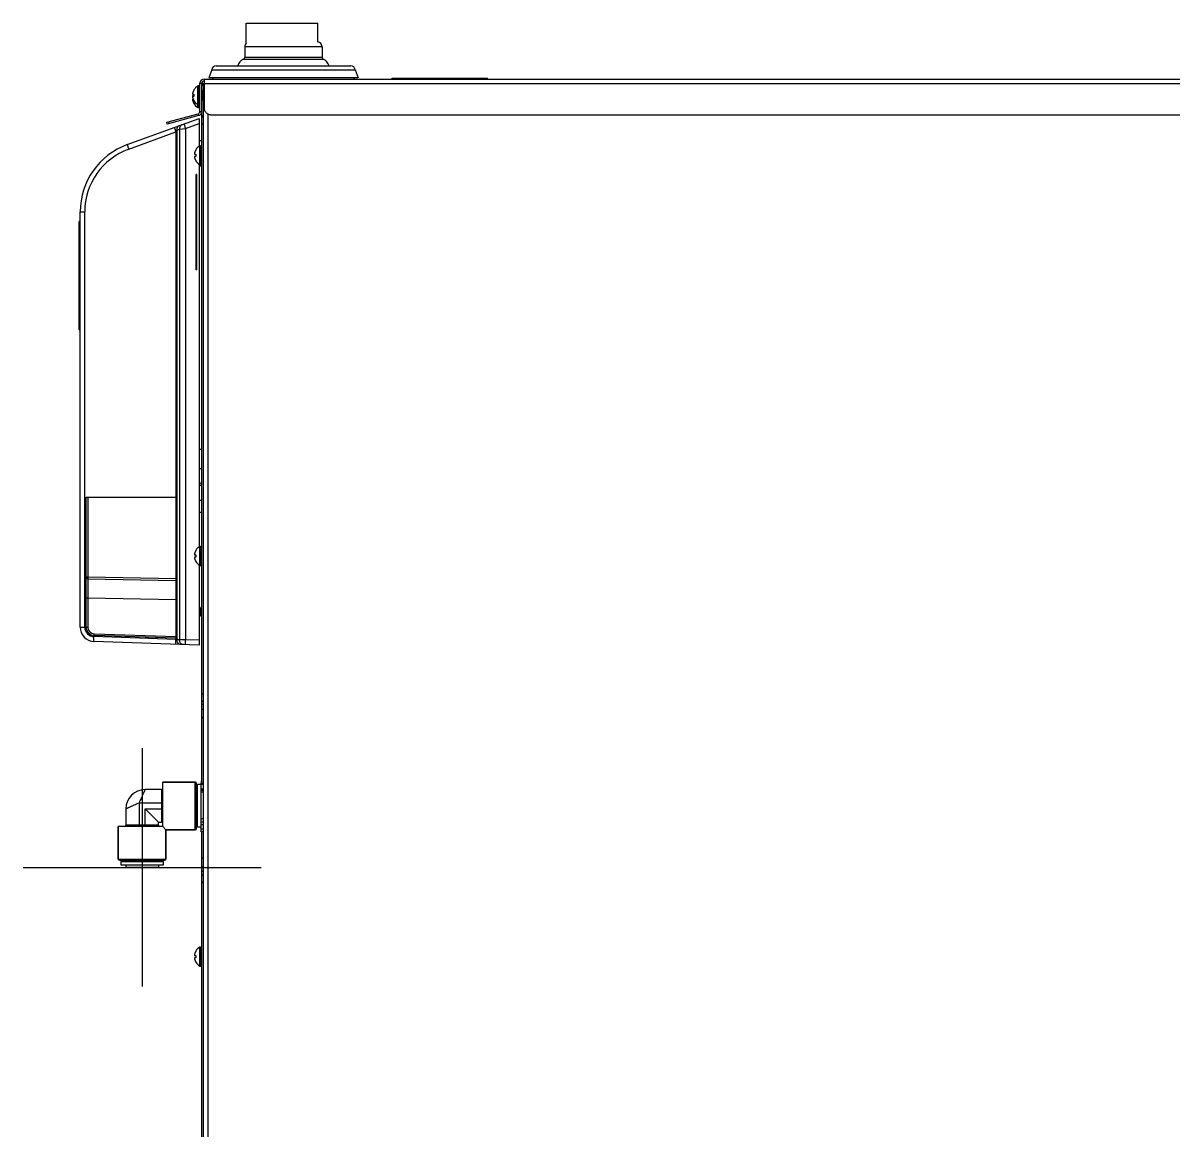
# Model space of a CAD drawing. Header units: millimetres. Extents: x -1538 to 3410, y -1646 to 2016.
# Drawn here: x 1121.3 to 1604.4, y 135.7 to 600.6 of the extents above; entities that cross this region are included whole.
import ezdxf

# ---------------------------------------------------------------- set-up
doc = ezdxf.new("R2010")
doc.units = ezdxf.units.MM
doc.header["$LTSCALE"] = 23.1
doc.layers.get('0').update_dxf_attribs({"linetype": 'CONTINUOUS'})

msp = doc.modelspace()

# ---------------------------------------------------------------- linework, layer by layer
at = {"linetype": 'Continuous'}
for p, q in [((1215.03, 592.05), (1215.03, 600.56)), ((1215.03, 600.56), (1245.03, 600.56)), ((1245.03, 592.58), (1245.03, 600.56)), ((1214.38, 590.56), (1214.38, 586.17)), ((1246.88, 590.56), (1214.38, 590.56)), ((1246.88, 590.56), (1246.88, 586.17)), ((1213.91, 585.44), (1247.36, 585.44)), ((1214.38, 586.17), (1246.88, 586.17)), ((1200.55, 580.98), (1199.25, 577.56)), ((1200.55, 580.98), (1260.72, 580.98)), ((1202.33, 582.56), (1258.93, 582.56)), ((1260.72, 580.98), (1262.02, 577.56)), ((1195.53, 563.44), (1195.53, 575.26)), ((1195.53, 575.26), (1196.33, 575.26)), ((1196.33, 281.61), (1196.33, 575.26)), ((1197.13, 575.06), (1196.33, 575.06)), ((1197.13, -225.14), (1197.13, 575.06)), ((1197.33, 577.06), (1197.33, 565.05)), ((1197.33, 577.06), (1879.67, 577.06)), ((1197.33, 575.16), (1958.53, 575.16)), ((1262.02, 577.56), (1199.25, 577.56)), ((1276.33, 577.06), (1276.33, 577.36)), ((1276.33, 577.36), (1316.33, 577.36)), ((1316.33, 577.06), (1316.33, 577.36)), ((1192.54, 570.71), (1193.09, 570.71)), ((1193.06, 572.51), (1193.09, 572.51)), ((1194.73, 565.11), (1194.73, 574.15)), ((1194.93, 565.06), (1194.93, 574.21)), ((1194.93, 574.21), (1195.13, 574.21)), ((1195.13, 565.06), (1195.13, 574.21)), ((1197.13, 574.42), (1196.33, 574.42)), ((1196.33, 571.81), (1196.45, 571.81)), ((1196.33, 571.81), (1196.45, 571.81)), ((1196.73, 572.31), (1196.45, 571.81)), ((1196.45, 571.81), (1196.45, 568.61)), ((1196.73, 568.11), (1196.73, 572.31)), ((1196.83, 572.31), (1196.73, 572.31)), ((1196.83, 568.11), (1196.83, 572.31)), ((1197.12, 571.81), (1196.83, 572.31)), ((1197.12, 571.81), (1197.12, 568.61)), ((1197.12, 571.81), (1197.13, 571.81)), ((1197.12, 571.81), (1197.13, 571.81)), ((1197.13, 574.36), (1197.33, 574.36)), ((1193.09, 569.71), (1192.54, 569.71)), ((1192.76, 568.56), (1192.54, 568.56)), ((1193.09, 567.91), (1193.06, 567.91)), ((1193.09, 566.76), (1193.06, 566.76)), ((1194.93, 566.21), (1195.13, 566.21)), ((1196.33, 568.61), (1196.45, 568.61)), ((1196.33, 568.61), (1196.45, 568.61)), ((1196.73, 568.11), (1196.45, 568.61)), ((1196.83, 568.11), (1196.73, 568.11)), ((1197.12, 568.61), (1196.83, 568.11)), ((1197.12, 568.61), (1197.13, 568.61)), ((1197.12, 568.61), (1197.13, 568.61)), ((1165.07, 549.54), (1195.33, 560.56)), ((1181.64, 558.95), (1194.79, 562.47)), ((1195, 561.7), (1181.85, 558.17)), ((1194.79, 562.47), (1195, 561.7)), ((1194.93, 565.06), (1195.13, 565.06)), ((1195.33, 560.56), (1195.33, 548.86)), ((1195.53, 563.44), (1196.33, 563.44)), ((1196.33, 561.69), (1197.13, 561.69)), ((1197.13, 561.06), (1196.33, 561.06)), ((1198.93, 562.41), (1198.93, -225.14)), ((1200.33, 562.06), (1955.53, 562.06)), ((1181.85, 558.17), (1181.64, 558.95)), ((1182.69, 558.4), (1182.49, 559.17)), ((1185.92, 555.63), (1187.01, 556.03)), ((1185.92, 555.63), (1185.92, 341.83)), ((1187.01, 556.03), (1189.5, 556.33)), ((1187.01, 556.03), (1187.01, 341.79)), ((1189.5, 556.33), (1195.33, 558.45)), ((1189.5, 556.33), (1189.5, 341.76)), ((1197.13, 558.06), (1196.33, 558.06)), ((1165.69, 547.66), (1185.5, 554.87)), ((1185.5, 554.87), (1185.5, 401.62)), ((1196.33, 551.14), (1195.33, 551.13)), ((1193.86, 547.36), (1193.89, 547.36)), ((1195.53, 541.11), (1195.53, 549)), ((1195.73, 541.06), (1195.73, 549.06)), ((1195.73, 549.06), (1195.93, 549.06)), ((1195.93, 541.06), (1195.93, 549.06)), ((1193.34, 545.56), (1193.89, 545.56)), ((1193.89, 544.56), (1193.34, 544.56)), ((1193.89, 542.76), (1193.86, 542.76)), ((1195.33, 541.25), (1195.33, 380.76)), ((1195.73, 541.06), (1195.93, 541.06)), ((1194.03, 497.06), (1194.03, 537.06)), ((1194.33, 537.06), (1194.03, 537.06)), ((1194.33, 497.06), (1194.33, 537.06)), ((1196.33, 540.48), (1195.33, 540.48)), ((1144.83, 471.78), (1144.83, 517.34)), ((1145.33, 517.34), (1144.83, 517.34)), ((1145.33, 347.1), (1145.33, 521.35)), ((1145.33, 521.35), (1147.26, 521.35)), ((1147.26, 347.1), (1147.26, 521.35)), ((1144.83, 494.56), (1145.33, 494.56)), ((1194.33, 497.06), (1194.03, 497.06)), ((1144.83, 471.78), (1145.33, 471.78)), ((1196.33, 421.63), (1195.33, 421.63)), ((1196.33, 413.54), (1195.33, 413.56)), ((1196.33, 406.6), (1196.21, 406.6)), ((1196.33, 407.6), (1196.23, 407.6)), ((1147.83, 347.1), (1147.83, 401.62)), ((1147.83, 401.62), (1185.5, 401.62)), ((1148.58, 401.62), (1148.58, 368.07)), ((1185.5, 401.62), (1185.5, 342.4)), ((1195.33, 400.38), (1196.33, 400.33)), ((1195.33, 395.39), (1196.33, 395.34)), ((1193.34, 377.46), (1193.89, 377.46)), ((1193.86, 379.26), (1193.89, 379.26)), ((1195.53, 373.01), (1195.53, 380.9)), ((1195.73, 372.96), (1195.73, 380.96)), ((1195.73, 380.96), (1195.93, 380.96)), ((1195.93, 372.96), (1195.93, 380.96)), ((1193.89, 376.46), (1193.34, 376.46)), ((1193.89, 374.66), (1193.86, 374.66)), ((1195.33, 373.15), (1195.33, 339.56)), ((1195.73, 372.96), (1195.93, 372.96)), ((1148.58, 368.07), (1147.83, 368.07)), ((1148.52, 367.37), (1185.47, 366.73)), ((1185.48, 367.43), (1148.58, 368.07)), ((1147.83, 359.37), (1148.52, 359.37)), ((1148.52, 359.37), (1148.52, 347.1)), ((1148.52, 359.37), (1185.47, 358.73)), ((1195.43, 355.66), (1195.33, 355.66)), ((1195.43, 351.46), (1195.43, 355.66)), ((1195.72, 355.16), (1195.43, 355.66)), ((1195.72, 355.16), (1195.72, 351.96)), ((1195.72, 355.16), (1196.33, 355.16)), ((1195.72, 355.16), (1196.33, 355.16)), ((1195.43, 351.46), (1195.33, 351.46)), ((1195.72, 351.96), (1195.43, 351.46)), ((1195.72, 351.96), (1196.33, 351.96)), ((1195.72, 351.96), (1196.33, 351.96)), ((1145.33, 347.1), (1147.26, 347.1)), ((1147.83, 347.1), (1148.52, 347.1)), ((1185.5, 341.9), (1151.12, 343.1)), ((1185.5, 342.4), (1151.21, 343.6)), ((1151.22, 344.3), (1185.47, 343.1)), ((1195.33, 339.56), (1151.12, 341.1)), ((1185.5, 342.4), (1185.5, 341.9)), ((1187.01, 341.79), (1185.92, 341.83)), ((1189.5, 341.76), (1187.01, 341.79)), ((1195.33, 341.56), (1189.5, 341.76)), ((1196.33, 319.06), (1197.13, 319.06)), ((1196.33, 316.06), (1197.13, 316.06)), ((1197.13, 314.59), (1196.33, 314.59)), ((1197.13, 312.52), (1196.33, 312.52)), ((1197.13, 308.99), (1196.33, 308.99)), ((1179.98, 263.46), (1179.98, 282.11)), ((1193.63, 282.11), (1179.98, 282.11)), ((1179.98, 282.11), (1193.63, 282.11)), ((1193.63, 262.11), (1193.63, 282.11)), ((1194.13, 262.61), (1194.13, 281.61)), ((1194.63, 280.61), (1194.13, 280.61)), ((1194.63, 263.11), (1194.63, 281.11)), ((1196.13, 281.11), (1194.63, 281.11)), ((1196.13, 278.72), (1196.13, 281.61)), ((1196.13, 281.61), (1197.13, 281.61)), ((1196.13, 281.4), (1197.13, 281.4)), ((1196.13, 281.17), (1197.13, 281.17)), ((1196.23, 281.61), (1196.23, 282.56)), ((1196.33, 282.56), (1196.23, 282.56)), ((1179.48, 278.91), (1172.53, 278.91)), ((1179.48, 278.91), (1179.48, 265.31)), ((1196.13, 279.3), (1197.13, 279.3)), ((1196.13, 265.44), (1196.13, 278.72)), ((1196.13, 278.72), (1197.13, 278.72)), ((1196.13, 278.04), (1197.13, 278.04)), ((1164.53, 270.91), (1164.53, 263.96)), ((1170.03, 273.41), (1170.03, 263.46)), ((1170.03, 273.41), (1179.98, 273.41)), ((1172.63, 263.46), (1172.63, 270.81)), ((1172.63, 270.81), (1179.98, 270.81)), ((1172.63, 270.81), (1178.13, 265.31)), ((1197.13, 266.6), (1196.13, 266.6)), ((1161.33, 263.46), (1161.33, 249.81)), ((1161.33, 249.81), (1161.33, 263.46)), ((1179.98, 263.46), (1161.33, 263.46)), ((1178.13, 263.96), (1164.53, 263.96)), ((1178.13, 263.96), (1178.13, 265.31)), ((1178.13, 265.31), (1179.48, 265.31)), ((1181.33, 262.11), (1179.98, 263.46)), ((1181.33, 262.11), (1181.33, 249.81)), ((1181.33, 249.81), (1181.33, 262.11)), ((1193.63, 262.11), (1181.33, 262.11)), ((1181.33, 262.11), (1193.63, 262.11)), ((1194.63, 263.61), (1194.13, 263.61)), ((1196.13, 263.11), (1194.63, 263.11)), ((1196.13, 261.28), (1196.13, 265.44)), ((1197.13, 265.31), (1196.13, 265.31)), ((1196.13, 264.24), (1197.13, 264.24)), ((1196.13, 262.46), (1197.13, 262.46)), ((1197.13, 261.28), (1196.13, 261.28)), ((1196.33, 1.86), (1196.33, 261.28)), ((1161.33, 249.81), (1181.33, 249.81)), ((1161.83, 249.31), (1180.83, 249.31)), ((1162.33, 248.81), (1162.33, 247.31)), ((1162.33, 248.81), (1180.33, 248.81)), ((1162.33, 247.31), (1180.33, 247.31)), ((1162.83, 249.31), (1162.83, 248.81)), ((1164.53, 247.31), (1164.53, 246.31)), ((1178.13, 247.31), (1178.13, 246.31)), ((1179.83, 248.81), (1179.83, 249.31)), ((1180.33, 247.31), (1180.33, 248.81)), ((1197.13, 250.13), (1196.33, 250.13)), ((1197.13, 246.59), (1196.33, 246.59)), ((1178.13, 246.31), (1164.53, 246.31)), ((1197.13, 244.52), (1196.33, 244.52)), ((1196.33, 243.06), (1197.13, 243.06)), ((1196.33, 240.06), (1197.13, 240.06)), ((1195.53, 204.91), (1195.53, 212.8)), ((1195.73, 204.86), (1195.73, 212.86)), ((1195.73, 212.86), (1195.93, 212.86)), ((1195.93, 204.86), (1195.93, 212.86)), ((1193.34, 209.36), (1193.89, 209.36)), ((1193.89, 208.36), (1193.34, 208.36)), ((1193.86, 211.16), (1193.89, 211.16)), ((1193.89, 206.56), (1193.86, 206.56)), ((1195.73, 204.86), (1195.93, 204.86))]:
    msp.add_line(p, q, dxfattribs=at)
at = {"color": 4}
for p, q in [((1171.33, 296.31), (1171.33, 196.31)), ((1121.33, 246.31), (1221.33, 246.31))]:
    msp.add_line(p, q, dxfattribs=at)
at = {"linetype": 'Continuous'}
for centre, radius, start, end in [((1216.43, 590.56), 2.05, 133.2487, 180), ((1244.83, 590.56), 2.05, 0, 84.3458), ((1215.63, 581.56), 4.25, 113.9501, 166.3509), ((1215.63, 581.56), 4.25, 113.9501, 166.3373), ((1213.58, 586.17), 0.8, 293.9501, 360), ((1247.68, 586.17), 0.8, 180, 246.0499), ((1245.63, 581.56), 4.25, 13.6627, 66.0499), ((1202.33, 580.76), 1.8, 90, 173.0057), ((1258.93, 580.76), 1.8, 6.9943, 90), ((1197.33, 575.26), 1.8, 90, 180), ((1197.33, 575.26), 1, 90, 180), ((1201.48, 577.86), 0.8, 202.3457, 270), ((1259.79, 577.86), 0.8, 270, 337.6543), ((1194.48, 570.96), 1.96, 176.9771, 178.0037), ((1194.48, 570.96), 1.95, 178.0037, 179.0738), ((1194.47, 570.96), 1.95, 179.0741, 180.1995), ((1194.47, 570.96), 1.95, 180.1995, 181.1541), ((1194.48, 570.96), 1.95, 181.1545, 182.3767), ((1194.48, 570.96), 1.96, 182.3765, 183.2159), ((1194.53, 570.95), 2.01, 172.7256, 174.8598), ((1194.5, 570.95), 1.98, 174.8627, 175.7144), ((1194.49, 570.96), 1.97, 175.714, 176.9766), ((1194.49, 570.96), 1.97, 183.2167, 184.6016), ((1194.51, 570.96), 1.98, 184.6009, 185.2558), ((1194.53, 570.96), 2.01, 185.2585, 187.2741), ((1194.53, 569.8), 2.01, 172.7256, 174.8598), ((1197.03, 570.06), 4.64, 163.6036, 165.6824), ((1197.03, 568.91), 4.64, 163.6036, 165.6824), ((1197.06, 570.05), 4.67, 162.6228, 163.6051), ((1197.06, 568.9), 4.67, 162.6228, 163.6051), ((1197.08, 570.05), 4.68, 161.535, 162.6227), ((1197.08, 568.9), 4.68, 161.535, 162.6227), ((1197.1, 570.04), 4.7, 159.4813, 161.5344), ((1197.1, 568.89), 4.7, 159.4813, 161.5344), ((1197.11, 570.04), 4.72, 158.9977, 159.4819), ((1197.11, 568.89), 4.72, 158.9977, 159.4819), ((1197.11, 570.03), 4.72, 157.4524, 158.9975), ((1197.11, 568.88), 4.72, 157.4524, 158.9975), ((1197.12, 570.03), 4.73, 156.6826, 157.4526), ((1197.12, 568.88), 4.73, 157.2918, 157.4527), ((1197.12, 570.03), 4.73, 155.4278, 156.6825), ((1197.13, 570.03), 4.74, 154.4598, 155.4278), ((1197.13, 570.03), 4.74, 153.3188, 154.4598), ((1197.14, 570.02), 4.75, 151.9926, 153.3187), ((1197.14, 570.02), 4.75, 151.0316, 151.9926), ((1197.14, 570.02), 4.75, 148.4659, 151.0313), ((1197.15, 570.01), 4.8, 120.3012, 148.5421), ((1196.84, 570.21), 3.79, 172.4013, 179.9911), ((1196.84, 570.21), 3.79, 180.0089, 187.5987), ((1194.93, 573.81), 0.4, 90, 120.3012), ((1195.13, 573.81), 0.4, 0, 90), ((1194.48, 569.81), 1.96, 176.9771, 178.0037), ((1194.48, 569.81), 1.95, 178.0037, 179.0738), ((1194.47, 569.81), 1.95, 179.0741, 180.1995), ((1194.47, 569.81), 1.95, 180.1995, 181.1541), ((1194.48, 569.81), 1.95, 181.1545, 182.3767), ((1194.48, 569.81), 1.96, 182.3766, 183.2847), ((1194.48, 569.46), 1.96, 176.7841, 177.6235), ((1194.48, 569.46), 1.96, 177.6234, 178.8455), ((1194.47, 569.46), 1.95, 178.8459, 180.9258), ((1194.48, 569.46), 1.95, 180.9261, 181.9964), ((1194.48, 569.46), 1.96, 181.9964, 183.0228), ((1194.48, 568.31), 1.96, 176.7841, 177.6235), ((1194.48, 568.31), 1.96, 177.6234, 178.8455), ((1194.47, 568.31), 1.95, 178.8459, 180.9258), ((1194.48, 568.31), 1.95, 180.9261, 181.9964), ((1194.48, 568.31), 1.96, 181.9964, 183.0228), ((1194.5, 569.8), 1.98, 174.8627, 175.7144), ((1194.49, 569.81), 1.97, 175.714, 176.9766), ((1194.53, 569.45), 2.01, 172.7259, 174.7415), ((1194.5, 569.81), 1.97, 183.2853, 184.6015), ((1194.51, 569.81), 1.98, 184.6008, 185.1154), ((1194.51, 569.45), 1.98, 174.7442, 175.3991), ((1194.49, 569.46), 1.97, 175.3984, 176.7833), ((1194.49, 569.46), 1.97, 183.0233, 184.286), ((1194.5, 569.46), 1.98, 184.2856, 185.1372), ((1194.53, 569.46), 2.01, 185.1401, 187.2744), ((1194.53, 568.3), 2.01, 172.7259, 174.7415), ((1194.51, 568.3), 1.98, 174.7442, 175.3991), ((1194.49, 568.31), 1.97, 175.3984, 176.7833), ((1194.49, 568.31), 1.97, 183.0233, 184.286), ((1194.5, 568.31), 1.98, 184.2856, 185.1372), ((1194.53, 568.31), 2.01, 185.1401, 187.2744), ((1197.03, 570.35), 4.64, 194.3176, 196.3964), ((1197.03, 569.2), 4.64, 194.3176, 196.3964), ((1197.06, 570.36), 4.67, 196.3949, 197.3772), ((1197.06, 569.21), 4.67, 196.3949, 197.3772), ((1197.08, 570.37), 4.68, 197.3773, 198.465), ((1197.08, 569.22), 4.68, 197.3773, 198.465), ((1197.1, 570.37), 4.7, 198.4656, 200.5187), ((1197.1, 569.22), 4.7, 198.4656, 200.5187), ((1197.11, 570.38), 4.72, 200.5181, 201.0023), ((1197.11, 569.23), 4.72, 200.5181, 201.0023), ((1197.11, 570.38), 4.72, 201.0025, 202.5476), ((1197.11, 569.23), 4.72, 201.0025, 202.5476), ((1197.12, 570.38), 4.73, 202.5474, 203.3174), ((1197.12, 569.23), 4.73, 202.5474, 203.3174), ((1197.12, 570.38), 4.73, 203.3175, 204.5722), ((1197.12, 569.23), 4.73, 203.3175, 204.5722), ((1197.13, 570.39), 4.74, 204.5722, 205.5402), ((1197.13, 569.24), 4.74, 204.5722, 205.5402), ((1197.13, 570.39), 4.74, 205.5402, 206.6812), ((1197.13, 569.24), 4.74, 205.5402, 206.6812), ((1197.14, 570.39), 4.75, 206.6813, 208.0074), ((1197.14, 569.24), 4.75, 206.6813, 208.0074), ((1197.14, 570.39), 4.75, 208.0074, 208.9684), ((1197.14, 569.24), 4.75, 208.0074, 208.9684), ((1197.14, 570.39), 4.75, 208.9687, 211.5341), ((1197.14, 569.24), 4.75, 208.9687, 211.5341), ((1197.15, 570.41), 4.8, 211.4579, 239.6988), ((1197.15, 569.26), 4.8, 211.4579, 239.6988), ((1194.93, 566.61), 0.4, 239.6988, 270), ((1195.13, 566.61), 0.4, 270, 360), ((1195.13, 565.46), 0.4, 270, 360), ((1194.93, 565.46), 0.4, 239.6988, 270), ((1194.53, 563.44), 1, 285, 360), ((1194.53, 563.44), 1.8, 285, 360), ((1175.33, 521.35), 30, 109.9988, 180.0011), ((1175.26, 521.35), 28, 110, 180), ((1195.28, 545.81), 1.96, 176.9771, 178.0037), ((1195.28, 545.81), 1.95, 178.0037, 179.0738), ((1195.33, 545.8), 2.01, 172.7256, 174.8598), ((1195.3, 545.8), 1.98, 174.8627, 175.7144), ((1195.29, 545.81), 1.97, 175.714, 176.9766), ((1197.83, 544.91), 4.64, 163.6036, 165.6824), ((1197.86, 544.9), 4.67, 162.6228, 163.6051), ((1197.88, 544.9), 4.68, 161.535, 162.6227), ((1197.9, 544.89), 4.7, 159.4813, 161.5344), ((1197.91, 544.89), 4.72, 158.9977, 159.4819), ((1197.91, 544.88), 4.72, 157.4524, 158.9975), ((1197.92, 544.88), 4.73, 156.6826, 157.4526), ((1197.92, 544.88), 4.73, 155.4278, 156.6825), ((1197.93, 544.88), 4.74, 154.4598, 155.4278), ((1197.93, 544.88), 4.74, 153.3188, 154.4598), ((1197.94, 544.87), 4.75, 151.9926, 153.3187), ((1197.94, 544.87), 4.75, 151.0316, 151.9926), ((1197.94, 544.87), 4.75, 148.4659, 151.0313), ((1197.95, 544.86), 4.8, 120.3012, 148.5421), ((1195.73, 548.66), 0.4, 90, 120.3012), ((1195.93, 548.66), 0.4, 0, 90), ((1195.27, 545.81), 1.95, 179.0741, 180.1995), ((1195.27, 545.81), 1.95, 180.1995, 181.1541), ((1195.28, 545.81), 1.95, 181.1545, 182.3767), ((1195.28, 545.81), 1.96, 182.3765, 183.2159), ((1195.28, 544.31), 1.96, 176.7841, 177.6235), ((1195.28, 544.31), 1.96, 177.6234, 178.8455), ((1195.27, 544.31), 1.95, 178.8459, 180.9258), ((1195.28, 544.31), 1.95, 180.9261, 181.9964), ((1195.28, 544.31), 1.96, 181.9964, 183.0228), ((1195.29, 545.81), 1.97, 183.2167, 184.6016), ((1195.31, 545.81), 1.98, 184.6009, 185.2558), ((1195.33, 545.81), 2.01, 185.2585, 187.2741), ((1195.33, 544.3), 2.01, 172.7259, 174.7415), ((1195.31, 544.3), 1.98, 174.7442, 175.3991), ((1195.29, 544.31), 1.97, 175.3984, 176.7833), ((1195.29, 544.31), 1.97, 183.0233, 184.286), ((1195.3, 544.31), 1.98, 184.2856, 185.1372), ((1195.33, 544.31), 2.01, 185.1401, 187.2744), ((1197.83, 545.2), 4.64, 194.3176, 196.3964), ((1197.86, 545.21), 4.67, 196.3949, 197.3772), ((1197.88, 545.22), 4.68, 197.3773, 198.465), ((1197.9, 545.22), 4.7, 198.4656, 200.5187), ((1197.91, 545.23), 4.72, 200.5181, 201.0023), ((1197.91, 545.23), 4.72, 201.0025, 202.5476), ((1197.92, 545.23), 4.73, 202.5474, 203.3174), ((1197.92, 545.23), 4.73, 203.3175, 204.5722), ((1197.93, 545.24), 4.74, 204.5722, 205.5402), ((1197.93, 545.24), 4.74, 205.5402, 206.6812), ((1197.94, 545.24), 4.75, 206.6813, 208.0074), ((1197.94, 545.24), 4.75, 208.0074, 208.9684), ((1197.94, 545.24), 4.75, 208.9687, 211.5341), ((1197.64, 545.06), 3.79, 172.4013, 179.9911), ((1197.64, 545.06), 3.79, 180.0089, 187.5987), ((1197.95, 545.26), 4.8, 211.4579, 239.6988), ((1195.73, 541.46), 0.4, 239.6988, 270), ((1195.93, 541.46), 0.4, 270, 360), ((1196.33, 404.6), 3, 92, 109.6281), ((1195.28, 377.71), 1.96, 176.9771, 178.0037), ((1195.28, 377.71), 1.95, 178.0037, 179.0738), ((1195.27, 377.71), 1.95, 179.0741, 180.1995), ((1195.27, 377.71), 1.95, 180.1995, 181.1541), ((1195.28, 377.71), 1.95, 181.1545, 182.3767), ((1195.28, 377.71), 1.96, 182.3765, 183.2159), ((1195.33, 377.7), 2.01, 172.7256, 174.8598), ((1195.3, 377.7), 1.98, 174.8627, 175.7144), ((1195.29, 377.71), 1.97, 175.714, 176.9766), ((1195.29, 377.71), 1.97, 183.2167, 184.6016), ((1195.31, 377.71), 1.98, 184.6009, 185.2558), ((1195.33, 377.71), 2.01, 185.2585, 187.2741), ((1197.83, 376.81), 4.64, 163.6036, 165.6824), ((1197.86, 376.8), 4.67, 162.6228, 163.6051), ((1197.88, 376.8), 4.68, 161.535, 162.6227), ((1197.9, 376.79), 4.7, 159.4813, 161.5344), ((1197.91, 376.79), 4.72, 158.9977, 159.4819), ((1197.91, 376.78), 4.72, 157.4524, 158.9975), ((1197.92, 376.78), 4.73, 156.6826, 157.4526), ((1197.92, 376.78), 4.73, 155.4278, 156.6825), ((1197.93, 376.78), 4.74, 154.4598, 155.4278), ((1197.93, 376.78), 4.74, 153.3188, 154.4598), ((1197.94, 376.77), 4.75, 151.9926, 153.3187), ((1197.94, 376.77), 4.75, 151.0316, 151.9926), ((1197.94, 376.77), 4.75, 148.4659, 151.0313), ((1197.95, 376.76), 4.8, 120.3012, 148.5421), ((1197.64, 376.96), 3.79, 172.4013, 179.9911), ((1197.64, 376.96), 3.79, 180.0089, 187.5987), ((1195.73, 380.56), 0.4, 90, 120.3012), ((1195.93, 380.56), 0.4, 0, 90), ((1195.28, 376.21), 1.96, 176.7841, 177.6235), ((1195.28, 376.21), 1.96, 177.6234, 178.8455), ((1195.27, 376.21), 1.95, 178.8459, 180.9258), ((1195.28, 376.21), 1.95, 180.9261, 181.9964), ((1195.28, 376.21), 1.96, 181.9964, 183.0228), ((1195.33, 376.2), 2.01, 172.7259, 174.7415), ((1195.31, 376.2), 1.98, 174.7442, 175.3991), ((1195.29, 376.21), 1.97, 175.3984, 176.7833), ((1195.29, 376.21), 1.97, 183.0233, 184.286), ((1195.3, 376.21), 1.98, 184.2856, 185.1372), ((1195.33, 376.21), 2.01, 185.1401, 187.2744), ((1197.83, 377.1), 4.64, 194.3176, 196.3964), ((1197.86, 377.11), 4.67, 196.3949, 197.3772), ((1197.88, 377.12), 4.68, 197.3773, 198.465), ((1197.9, 377.12), 4.7, 198.4656, 200.5187), ((1197.91, 377.13), 4.72, 200.5181, 201.0023), ((1197.91, 377.13), 4.72, 201.0025, 202.5476), ((1197.92, 377.13), 4.73, 202.5474, 203.3174), ((1197.92, 377.13), 4.73, 203.3175, 204.5722), ((1197.93, 377.14), 4.74, 204.5722, 205.5402), ((1197.93, 377.14), 4.74, 205.5402, 206.6812), ((1197.94, 377.14), 4.75, 206.6813, 208.0074), ((1197.94, 377.14), 4.75, 208.0074, 208.9684), ((1197.94, 377.14), 4.75, 208.9687, 211.5341), ((1197.95, 377.16), 4.8, 211.4579, 239.6988), ((1195.73, 373.36), 0.4, 239.6988, 270), ((1195.93, 373.36), 0.4, 270, 360), ((1148.53, 368.07), 0.7, 179.9928, 268.9999), ((1222.5, 366.78), 73.94, 178.9984, 179.2696), ((1151.33, 347.1), 6, 180, 268), ((1151.26, 347.1), 4, 180.0005, 267.9995), ((1151.33, 347.1), 3.5, 180, 268), ((1151.32, 347.1), 2.8, 180, 268), ((1220.04, 341.88), 34.59, 177.9786, 178.558), ((1193.63, 281.61), 0.5, 0, 90), ((1172.53, 270.91), 8, 90, 180), ((1179.48, 279.41), 0.5, 270, 360), ((1164.03, 263.96), 0.5, 270, 360), ((1178.63, 263.96), 0.5, 180, 270), ((1179.48, 264.81), 0.5, 0, 90), ((1193.63, 262.61), 0.5, 270, 360), ((1161.83, 249.81), 0.5, 180, 270), ((1180.83, 249.81), 0.5, 270, 360), ((1197.95, 208.66), 4.8, 120.3012, 148.5421), ((1195.73, 212.46), 0.4, 90, 120.3012), ((1195.93, 212.46), 0.4, 0, 90), ((1195.28, 209.61), 1.96, 176.9771, 178.0037), ((1195.28, 209.61), 1.95, 178.0037, 179.0738), ((1195.27, 209.61), 1.95, 179.0741, 180.1995), ((1195.27, 209.61), 1.95, 180.1995, 181.1541), ((1195.28, 209.61), 1.95, 181.1545, 182.3767), ((1195.28, 209.61), 1.96, 182.3765, 183.2159), ((1195.28, 208.11), 1.96, 176.7841, 177.6235), ((1195.28, 208.11), 1.96, 177.6234, 178.8455), ((1195.27, 208.11), 1.95, 178.8459, 180.9258), ((1195.28, 208.11), 1.95, 180.9261, 181.9964), ((1195.28, 208.11), 1.96, 181.9964, 183.0228), ((1195.33, 209.6), 2.01, 172.7256, 174.8598), ((1195.3, 209.6), 1.98, 174.8627, 175.7144), ((1195.29, 209.61), 1.97, 175.714, 176.9766), ((1195.29, 209.61), 1.97, 183.2167, 184.6016), ((1195.31, 209.61), 1.98, 184.6009, 185.2558), ((1195.33, 209.61), 2.01, 185.2585, 187.2741), ((1195.33, 208.1), 2.01, 172.7259, 174.7415), ((1195.31, 208.1), 1.98, 174.7442, 175.3991), ((1195.29, 208.11), 1.97, 175.3984, 176.7833), ((1195.29, 208.11), 1.97, 183.0233, 184.286), ((1195.3, 208.11), 1.98, 184.2856, 185.1372), ((1195.33, 208.11), 2.01, 185.1401, 187.2744), ((1197.83, 208.71), 4.64, 163.6036, 165.6824), ((1197.83, 209), 4.64, 194.3176, 196.3964), ((1197.86, 208.7), 4.67, 162.6228, 163.6051), ((1197.88, 208.7), 4.68, 161.535, 162.6227), ((1197.9, 208.69), 4.7, 159.4813, 161.5344), ((1197.91, 208.69), 4.72, 158.9977, 159.4819), ((1197.91, 208.68), 4.72, 157.4524, 158.9975), ((1197.92, 208.68), 4.73, 156.6826, 157.4526), ((1197.92, 208.68), 4.73, 155.4278, 156.6825), ((1197.93, 208.68), 4.74, 154.4598, 155.4278), ((1197.93, 208.68), 4.74, 153.3188, 154.4598), ((1197.94, 208.67), 4.75, 151.9926, 153.3187), ((1197.94, 208.67), 4.75, 151.0316, 151.9926), ((1197.94, 208.67), 4.75, 148.4659, 151.0313), ((1197.64, 208.86), 3.79, 172.4013, 179.9911), ((1197.64, 208.86), 3.79, 180.0089, 187.5987), ((1197.86, 209.01), 4.67, 196.3949, 197.3772), ((1197.88, 209.02), 4.68, 197.3773, 198.465), ((1197.9, 209.02), 4.7, 198.4656, 200.5187), ((1197.91, 209.03), 4.72, 200.5181, 201.0023), ((1197.91, 209.03), 4.72, 201.0025, 202.5476), ((1197.92, 209.03), 4.73, 202.5474, 203.3174), ((1197.92, 209.03), 4.73, 203.3175, 204.5722), ((1197.93, 209.04), 4.74, 204.5722, 205.5402), ((1197.93, 209.04), 4.74, 205.5402, 206.6812), ((1197.94, 209.04), 4.75, 206.6813, 208.0074), ((1197.94, 209.04), 4.75, 208.0074, 208.9684), ((1197.94, 209.04), 4.75, 208.9687, 211.5341), ((1197.95, 209.06), 4.8, 211.4579, 239.6988), ((1195.73, 205.26), 0.4, 239.6988, 270), ((1195.93, 205.26), 0.4, 270, 360)]:
    msp.add_arc(centre, radius, start, end, dxfattribs=at)
for points, knots in [([(1197.33, 565.05), (1197.33, 564.86), (1197.37, 564.46), (1197.54, 563.9), (1197.82, 563.38), (1198.2, 562.92), (1198.66, 562.55), (1199.18, 562.27), (1199.75, 562.1), (1200.14, 562.06), (1200.33, 562.06)], [0, 0, 0, 0, 0.124916, 0.249845, 0.374797, 0.49978, 0.624797, 0.749845, 0.874916, 1, 1, 1, 1]), ([(1184.89, 556.75), (1184.88, 556.75), (1184.88, 556.73), (1184.89, 556.71), (1184.9, 556.66), (1184.91, 556.6), (1184.94, 556.52), (1184.98, 556.38), (1185.04, 556.18), (1185.14, 555.9), (1185.25, 555.58), (1185.37, 555.23), (1185.46, 554.99), (1185.5, 554.87)], [0, 0, 0, 0, 0.005793, 0.020492, 0.044395, 0.077402, 0.119304, 0.169642, 0.293524, 0.444567, 0.617191, 0.805074, 1, 1, 1, 1]), ([(1185.5, 554.87), (1185.54, 554.94), (1185.67, 555.19), (1185.81, 555.45), (1185.92, 555.63)], [0, 0, 0, 0, 0.263738, 1, 1, 1, 1]), ([(1186.96, 557.51), (1186.79, 557.45), (1186.47, 557.25), (1186.11, 556.8), (1185.91, 556.24), (1185.9, 555.83), (1185.92, 555.63)], [0, 0, 0, 0, 0.234911, 0.47782, 0.733082, 1, 1, 1, 1]), ([(1188.06, 557.91), (1187.89, 557.85), (1187.56, 557.65), (1187.21, 557.2), (1187.01, 556.64), (1186.99, 556.23), (1187.01, 556.03)], [0, 0, 0, 0, 0.234911, 0.477821, 0.733083, 1, 1, 1, 1]), ([(1188.89, 558.21), (1188.88, 558.21), (1188.88, 558.19), (1188.89, 558.17), (1188.9, 558.12), (1188.92, 558.05), (1188.94, 557.98), (1188.98, 557.84), (1189.05, 557.63), (1189.14, 557.35), (1189.25, 557.03), (1189.37, 556.69), (1189.46, 556.45), (1189.5, 556.33)], [0, 0, 0, 0, 0.005793, 0.020492, 0.044395, 0.077402, 0.119304, 0.169642, 0.293524, 0.444567, 0.617191, 0.805074, 1, 1, 1, 1]), ([(1165.07, 549.54), (1165.07, 549.54), (1165.07, 549.52), (1165.07, 549.5), (1165.09, 549.45), (1165.1, 549.39), (1165.13, 549.31), (1165.17, 549.17), (1165.23, 548.97), (1165.33, 548.69), (1165.44, 548.37), (1165.56, 548.02), (1165.64, 547.78), (1165.69, 547.66)], [0, 0, 0, 0, 0.005793, 0.020492, 0.044395, 0.077402, 0.119304, 0.169642, 0.293524, 0.444567, 0.617191, 0.805074, 1, 1, 1, 1]), ([(1196.21, 406.6), (1196.21, 406.72), (1196.2, 406.91), (1196.2, 407.14), (1196.2, 407.29), (1196.21, 407.42), (1196.21, 407.51), (1196.22, 407.56), (1196.22, 407.59), (1196.23, 407.6), (1196.23, 407.6)], [0, 0, 0, 0, 0.381, 0.55319, 0.704042, 0.82794, 0.920389, 0.97778, 0.992992, 1, 1, 1, 1]), ([(1148.52, 367.37), (1148.52, 367.37), (1148.52, 367.37), (1148.52, 367.36), (1148.52, 367.35), (1148.52, 367.33), (1148.52, 367.28), (1148.52, 367.21), (1148.52, 367.13), (1148.52, 367.02), (1148.52, 366.9), (1148.52, 366.7), (1148.52, 366.41), (1148.52, 366), (1148.52, 365.54), (1148.52, 365.01), (1148.52, 364.43), (1148.52, 363.57), (1148.52, 362.4), (1148.52, 360.92), (1148.52, 359.9), (1148.52, 359.37)], [0, 0, 0, 0, 0.000306, 0.001213, 0.00272, 0.004826, 0.010829, 0.019212, 0.029961, 0.043052, 0.058447, 0.076106, 0.118059, 0.168511, 0.226963, 0.29287, 0.365582, 0.444416, 0.617294, 0.804923, 1, 1, 1, 1]), ([(1148.57, 367.72), (1148.57, 367.67), (1148.57, 367.61), (1148.57, 367.52), (1148.57, 367.47), (1148.57, 367.43), (1148.57, 367.4), (1148.57, 367.39), (1148.57, 367.37), (1148.57, 367.37)], [0, 0, 0, 0, 0.414296, 0.586675, 0.731886, 0.84723, 0.931176, 0.982489, 1, 1, 1, 1]), ([(1151.12, 341.1), (1151.12, 341.1), (1151.12, 341.12), (1151.11, 341.14), (1151.11, 341.19), (1151.1, 341.26), (1151.1, 341.34), (1151.1, 341.49), (1151.1, 341.7), (1151.1, 342), (1151.1, 342.34), (1151.11, 342.71), (1151.12, 342.97), (1151.12, 343.1)], [0, 0, 0, 0, 0.005911, 0.020689, 0.044676, 0.077779, 0.119787, 0.170234, 0.294321, 0.445489, 0.618082, 0.805689, 1, 1, 1, 1]), ([(1151.21, 343.6), (1151.21, 343.6), (1151.21, 343.61), (1151.21, 343.61), (1151.21, 343.63), (1151.21, 343.67), (1151.21, 343.72), (1151.21, 343.81), (1151.21, 343.91), (1151.22, 344.08), (1151.22, 344.21), (1151.22, 344.3)], [0, 0, 0, 0, 0.005181, 0.019793, 0.043719, 0.076719, 0.1689, 0.293153, 0.444589, 0.617989, 1, 1, 1, 1]), ([(1185.46, 342.4), (1185.46, 342.4), (1185.46, 342.42), (1185.46, 342.43), (1185.46, 342.46), (1185.46, 342.5), (1185.46, 342.55), (1185.46, 342.64), (1185.46, 342.7), (1185.46, 342.75)], [0, 0, 0, 0, 0.017928, 0.069343, 0.153302, 0.268605, 0.413734, 0.585998, 1, 1, 1, 1]), ([(1185.5, 339.9), (1185.5, 339.9), (1185.49, 339.92), (1185.49, 339.94), (1185.48, 339.99), (1185.48, 340.06), (1185.47, 340.14), (1185.47, 340.29), (1185.47, 340.5), (1185.47, 340.8), (1185.48, 341.14), (1185.49, 341.51), (1185.49, 341.77), (1185.5, 341.9)], [0, 0, 0, 0, 0.005911, 0.020689, 0.044676, 0.077779, 0.119787, 0.170234, 0.294321, 0.445489, 0.618082, 0.805689, 1, 1, 1, 1]), ([(1185.92, 341.83), (1185.89, 341.83), (1185.75, 341.85), (1185.61, 341.88), (1185.5, 341.9)], [0, 0, 0, 0, 0.184906, 1, 1, 1, 1]), ([(1187.58, 339.83), (1187.36, 339.84), (1186.9, 339.96), (1186.35, 340.42), (1185.99, 341.07), (1185.91, 341.57), (1185.92, 341.83)], [0, 0, 0, 0, 0.233475, 0.476811, 0.73364, 1, 1, 1, 1]), ([(1188.67, 339.79), (1188.45, 339.8), (1187.99, 339.92), (1187.44, 340.38), (1187.08, 341.03), (1187.01, 341.53), (1187.01, 341.79)], [0, 0, 0, 0, 0.233475, 0.476811, 0.73364, 1, 1, 1, 1]), ([(1189.5, 339.76), (1189.5, 339.76), (1189.49, 339.78), (1189.49, 339.8), (1189.48, 339.85), (1189.48, 339.92), (1189.48, 340), (1189.47, 340.15), (1189.47, 340.36), (1189.47, 340.66), (1189.48, 341), (1189.49, 341.37), (1189.5, 341.63), (1189.5, 341.76)], [0, 0, 0, 0, 0.005911, 0.020689, 0.044676, 0.077779, 0.119786, 0.170234, 0.294321, 0.445489, 0.618082, 0.805689, 1, 1, 1, 1]), ([(1172.53, 278.91), (1172.53, 278.91), (1172.53, 278.91), (1172.53, 278.9), (1172.53, 278.9), (1172.53, 278.9), (1172.53, 278.89), (1172.52, 278.88), (1172.51, 278.86), (1172.5, 278.84), (1172.49, 278.82), (1172.48, 278.78), (1172.45, 278.72), (1172.41, 278.64), (1172.37, 278.55), (1172.32, 278.45), (1172.27, 278.33), (1172.19, 278.15), (1172.08, 277.9), (1171.92, 277.56), (1171.75, 277.19), (1171.57, 276.79), (1171.38, 276.36), (1171.17, 275.9), (1170.87, 275.26), (1170.5, 274.42), (1170.18, 273.75), (1170.03, 273.41)], [0, 0, 0, 0, 0.000084, 0.000334, 0.00075, 0.001332, 0.00299, 0.005306, 0.00828, 0.011907, 0.016187, 0.021114, 0.032879, 0.047141, 0.063836, 0.082893, 0.104229, 0.12776, 0.181047, 0.241957, 0.309667, 0.383344, 0.462171, 0.545348, 0.63209, 0.813275, 1, 1, 1, 1]), ([(1164.53, 270.91), (1164.53, 270.91), (1164.54, 270.91), (1164.54, 270.91), (1164.54, 270.91), (1164.55, 270.91), (1164.56, 270.92), (1164.58, 270.93), (1164.61, 270.94), (1164.66, 270.96), (1164.72, 270.99), (1164.8, 271.03), (1164.89, 271.07), (1164.99, 271.11), (1165.11, 271.17), (1165.29, 271.25), (1165.54, 271.36), (1165.88, 271.52), (1166.25, 271.69), (1166.65, 271.87), (1167.08, 272.06), (1167.54, 272.27), (1168.18, 272.57), (1169.02, 272.94), (1169.69, 273.26), (1170.03, 273.41)], [0, 0, 0, 0, 0.000346, 0.000766, 0.001349, 0.003009, 0.005324, 0.008292, 0.011912, 0.0211, 0.032842, 0.047081, 0.063755, 0.082795, 0.104121, 0.127653, 0.180966, 0.241907, 0.309635, 0.38332, 0.462152, 0.545334, 0.632079, 0.81327, 1, 1, 1, 1])]:
    msp.add_open_spline(points, degree=3, knots=knots, dxfattribs=at)
msp.add_open_spline([(1196.21, 406.6), (1195.91, 406.59), (1195.6, 406.5), (1195.33, 406.36)], degree=3, dxfattribs=at)

doc.saveas('drawing.dxf')
